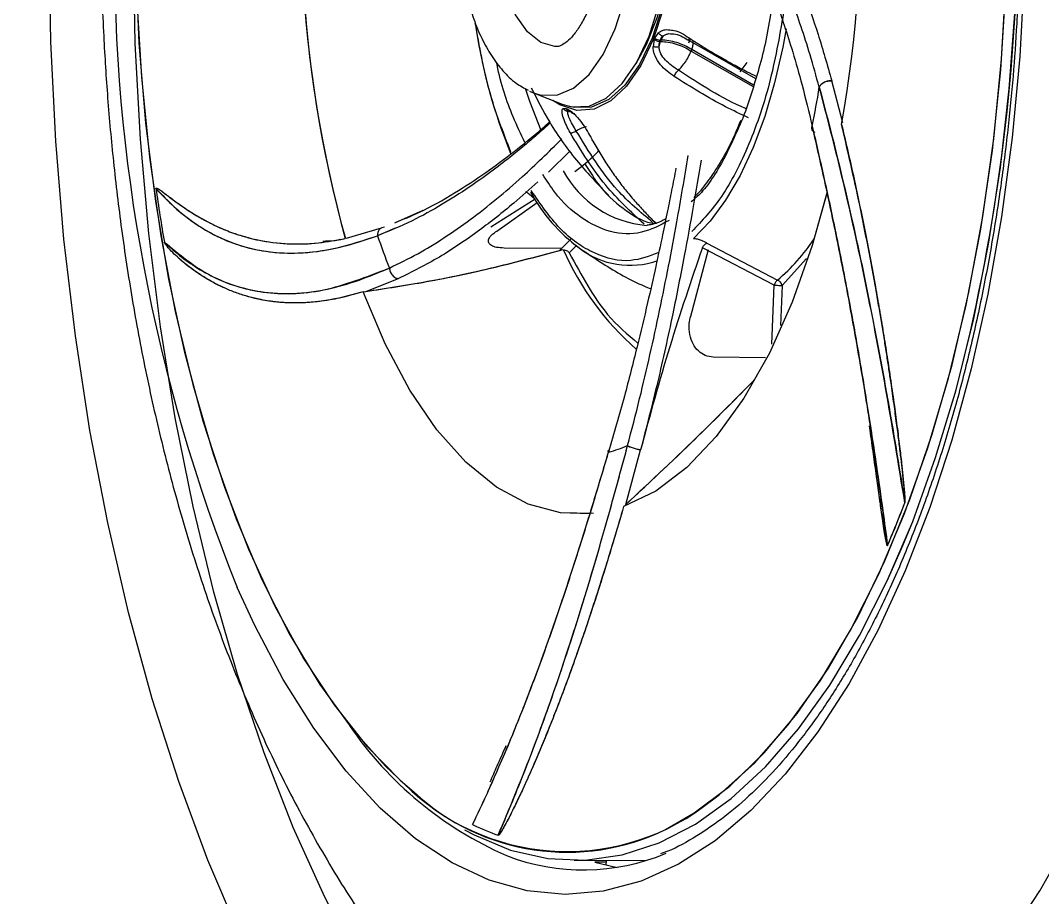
# Model space of a CAD drawing. Header units: inches. Extents: x 0 to 84, y -22 to 124.
# Drawn here: x 75.265 to 77.328, y 40.681 to 42.452 of the extents above; entities that cross this region are included whole.
import ezdxf

# ---------------------------------------------------------------- set-up
doc = ezdxf.new("R2010")
doc.units = ezdxf.units.IN
doc.header["$MEASUREMENT"] = 0
doc.layers.add('1', color=4, linetype='Continuous')
doc.layers.add('BDIM_CYAN', color=4, linetype='Continuous')

# ---------------------------------------------------------------- blocks, each defined once
blk = doc.blocks.new('2020 RELAY')
at = {"color": 8, "linetype": 'Continuous', "lineweight": 25, "flags": 128}
for points in [[(75.7077, 40.1074), (75.6436, 40.2572), (75.5847, 40.4159), (75.5312, 40.5828), (75.4834, 40.757), (75.4415, 40.9378), (75.4057, 41.1243), (75.3762, 41.3155), (75.3531, 41.5107), (75.3365, 41.7088), (75.3266, 41.9089), (75.3233, 42.11), (75.3267, 42.3113), (75.3367, 42.5117), (75.3534, 42.7103), (75.3766, 42.9061), (75.4062, 43.0982), (75.442, 43.2857), (75.484, 43.4677), (75.5319, 43.6433), (75.5855, 43.8117), (75.6445, 43.9721), (75.7087, 44.1237), (75.7777, 44.2658)], [(75.9486, 40.0512), (75.88, 40.1822), (75.8161, 40.3231), (75.7573, 40.4733), (75.7037, 40.6318), (75.6558, 40.798), (75.6137, 40.971), (75.5777, 41.1499), (75.5479, 41.3338), (75.5245, 41.5218), (75.5076, 41.7128), (75.4972, 41.906), (75.4936, 42.1003)]]:
    blk.add_lwpolyline(points, dxfattribs=at)
at = {"layer": '1', "color": 3, "linetype": 'Continuous', "lineweight": 25}
for points, knots in [([(76.905, 45.2041), (76.8462, 45.2491), (76.7865, 45.286), (76.665, 45.3448), (76.6031, 45.3666), (76.5085, 45.3881), (76.4767, 45.3933), (76.4124, 45.4), (76.3801, 45.4015), (76.2831, 45.4001), (76.2183, 45.3917), (76.0878, 45.3606), (76.0222, 45.3377), (75.9396, 45.3001), (75.923, 45.2921), (75.8899, 45.2753), (75.8733, 45.2664), (75.8236, 45.2383), (75.7906, 45.2179), (75.6928, 45.1516), (75.6288, 45.1005), (75.504, 44.9842), (75.4433, 44.919), (75.37, 44.828), (75.3555, 44.8093), (75.3267, 44.771), (75.3124, 44.7513), (75.2702, 44.6911), (75.2429, 44.6494), (75.1639, 44.52), (75.1147, 44.428), (75.0236, 44.2322), (74.9817, 44.1286), (74.9241, 43.9643), (74.9057, 43.9079), (74.8712, 43.7936), (74.855, 43.7355), (74.8095, 43.559), (74.7832, 43.438), (74.7494, 43.2517), (74.7391, 43.1888), (74.7249, 43.0932), (74.7205, 43.0612), (74.7119, 42.9967), (74.7079, 42.9642), (74.689, 42.8015), (74.6777, 42.6706), (74.6623, 42.4076), (74.6582, 42.2753), (74.6573, 42.076), (74.6579, 42.0094), (74.6601, 41.9092), (74.6611, 41.8757), (74.6635, 41.809), (74.6649, 41.7758), (74.6732, 41.6103), (74.6833, 41.4798), (74.7109, 41.2225), (74.7283, 41.0958), (74.7604, 40.9085), (74.7721, 40.8466), (74.7976, 40.7237), (74.8112, 40.6634), (74.8551, 40.4861), (74.888, 40.3725), (74.9616, 40.1546), (75.0023, 40.0503), (75.0584, 39.926), (75.0699, 39.9015), (75.0933, 39.8529), (75.1053, 39.829), (75.1419, 39.7586), (75.167, 39.7134), (75.2446, 39.5831), (75.2994, 39.5031), (75.4145, 39.3565), (75.4748, 39.2899), (75.6004, 39.1701), (75.6644, 39.1181), (75.7939, 39.0284), (75.8594, 38.9908), (75.958, 38.9448), (75.9909, 38.9311), (76.0405, 38.9134), (76.057, 38.9079), (76.0901, 38.8979), (76.1065, 38.8934), (76.1886, 38.8731), (76.2536, 38.8643), (76.3822, 38.8616), (76.4459, 38.8676), (76.5407, 38.8881), (76.5722, 38.8969), (76.6193, 38.913), (76.635, 38.9189), (76.6662, 38.9316), (76.6817, 38.9384), (76.7588, 38.9749), (76.8192, 39.0118), (76.8786, 39.0564)], [0, 0, 0, 0, 0.03125, 0.03125, 0.0625, 0.0625, 0.078125, 0.078125, 0.09375, 0.09375, 0.125, 0.125, 0.15625, 0.15625, 0.164063, 0.164063, 0.171875, 0.171875, 0.1875, 0.1875, 0.21875, 0.21875, 0.25, 0.25, 0.257813, 0.257813, 0.265625, 0.265625, 0.28125, 0.28125, 0.3125, 0.3125, 0.34375, 0.34375, 0.359375, 0.359375, 0.375, 0.375, 0.40625, 0.40625, 0.421875, 0.421875, 0.429688, 0.429688, 0.4375, 0.4375, 0.46875, 0.46875, 0.5, 0.5, 0.515625, 0.515625, 0.523438, 0.523438, 0.53125, 0.53125, 0.5625, 0.5625, 0.59375, 0.59375, 0.609375, 0.609375, 0.625, 0.625, 0.65625, 0.65625, 0.6875, 0.6875, 0.695313, 0.695313, 0.703125, 0.703125, 0.71875, 0.71875, 0.75, 0.75, 0.78125, 0.78125, 0.8125, 0.8125, 0.84375, 0.84375, 0.859375, 0.859375, 0.867188, 0.867188, 0.875, 0.875, 0.90625, 0.90625, 0.9375, 0.9375, 0.953125, 0.953125, 0.960938, 0.960938, 0.96875, 0.96875, 1, 1, 1, 1]), ([(77.1426, 39.3177), (77.2002, 39.3897), (77.2549, 39.469), (77.3584, 39.6414), (77.4072, 39.7346), (77.4645, 39.8597), (77.4758, 39.8851), (77.4979, 39.9369), (77.5088, 39.9633), (77.5407, 40.0433), (77.561, 40.0978), (77.6191, 40.2652), (77.654, 40.3816), (77.7167, 40.6243), (77.7445, 40.7505), (77.7746, 40.9149), (77.7804, 40.9481), (77.7915, 41.0145), (77.7968, 41.0479), (77.8118, 41.1484), (77.8209, 41.2159), (77.8451, 41.4201), (77.8573, 41.5583), (77.8699, 41.7689), (77.8732, 41.8397), (77.8766, 41.9467), (77.8774, 41.9825), (77.8787, 42.0542), (77.8791, 42.09), (77.8798, 42.2684), (77.8764, 42.4099), (77.862, 42.6904), (77.8509, 42.8294), (77.8319, 43.0017), (77.8278, 43.0361), (77.8192, 43.1045), (77.8147, 43.1384), (77.8004, 43.2394), (77.7899, 43.3056), (77.7557, 43.5012), (77.7292, 43.6275), (77.6835, 43.8108), (77.6673, 43.8709), (77.6415, 43.9595), (77.6327, 43.9889), (77.6146, 44.0466), (77.6053, 44.0751), (77.5579, 44.2155), (77.5166, 44.3214), (77.4276, 44.5209), (77.3797, 44.6145), (77.3028, 44.7453), (77.2763, 44.7873), (77.222, 44.8674), (77.1943, 44.9055), (77.1658, 44.9417)], [0, 0, 0, 0, 0.0625, 0.0625, 0.125, 0.125, 0.140625, 0.140625, 0.15625, 0.15625, 0.1875, 0.1875, 0.25, 0.25, 0.3125, 0.3125, 0.328125, 0.328125, 0.34375, 0.34375, 0.375, 0.375, 0.4375, 0.4375, 0.46875, 0.46875, 0.484375, 0.484375, 0.5, 0.5, 0.5625, 0.5625, 0.625, 0.625, 0.640625, 0.640625, 0.65625, 0.65625, 0.6875, 0.6875, 0.75, 0.75, 0.78125, 0.78125, 0.796875, 0.796875, 0.8125, 0.8125, 0.875, 0.875, 0.9375, 0.9375, 0.96875, 0.96875, 1, 1, 1, 1])]:
    blk.add_open_spline(points, degree=3, knots=knots, dxfattribs=at)
at = {"layer": 'BDIM_CYAN'}
for p, q in [((76.5457, 41.9164), (76.5532, 41.9274)), ((76.5447, 41.9137), (76.5423, 41.8993)), ((76.5447, 41.9137), (76.5452, 41.9151)), ((76.5452, 41.9151), (76.5457, 41.9164)), ((76.5544, 41.8991), (76.5574, 41.9099)), ((76.5558, 41.9099), (76.5574, 41.9099)), ((76.5584, 41.9127), (76.5568, 41.9127)), ((76.5584, 41.9127), (76.5628, 41.9208)), ((76.6163, 41.9131), (76.6136, 41.9065)), ((76.6163, 41.9109), (76.7493, 41.8348)), ((76.6203, 41.8934), (76.6192, 41.8905)), ((76.6192, 41.8905), (76.7442, 41.819)), ((76.7452, 41.8219), (76.6203, 41.8934)), ((76.7178, 41.8482), (76.732, 41.8677)), ((76.9251, 41.7456), (76.9029, 41.8301)), ((76.9251, 41.7456), (76.9029, 41.8301)), ((76.2931, 41.8095), (76.3009, 41.806)), ((76.3009, 41.806), (76.3588, 41.7832)), ((76.361, 41.7746), (76.3671, 41.7745)), ((76.3671, 41.7745), (76.3687, 41.7739)), ((76.3687, 41.7739), (76.3776, 41.7684)), ((76.3715, 41.7698), (76.3732, 41.7691)), ((76.3726, 41.7693), (76.3726, 41.7693)), ((76.3751, 41.6888), (76.3309, 41.6462)), ((76.3043, 41.5917), (76.2146, 41.535)), ((76.2268, 41.5271), (76.308, 41.585)), ((76.0222, 41.5445), (76.078, 41.5691)), ((75.9932, 41.5328), (75.9226, 41.512)), ((76.0217, 41.5327), (75.986, 41.5177)), ((76.3531, 41.4876), (76.3763, 41.511)), ((76.3582, 41.4921), (76.2414, 41.4928)), ((76.3881, 41.4987), (76.3728, 41.4832)), ((76.7869, 41.4176), (76.6418, 41.4934)), ((76.6505, 41.5029), (76.7934, 41.4277)), ((76.6182, 41.3555), (76.6545, 41.4898)), ((76.8519, 41.4714), (76.8028, 41.417)), ((75.9622, 41.4051), (76.0285, 41.4311)), ((75.9622, 41.4051), (76.0285, 41.4311)), ((76.7817, 41.2987), (76.7869, 41.4176)), ((76.8028, 41.417), (76.7995, 41.3364)), ((75.9569, 41.4046), (75.9622, 41.4051)), ((75.9569, 41.4046), (75.9622, 41.4051)), ((76.7689, 41.2714), (76.6638, 41.2725)), ((76.4871, 40.9748), (76.5171, 41.0854)), ((76.4871, 40.9748), (76.5171, 41.0854)), ((76.3831, 40.2566), (76.5274, 40.256)), ((76.3831, 40.2566), (76.5274, 40.256)), ((76.4471, 40.2526), (76.425, 40.2527)), ((76.425, 40.2527), (76.4697, 40.2424)), ((76.4474, 40.2563), (76.4466, 40.2471))]:
    blk.add_line(p, q, dxfattribs=at)
at = {"layer": 'BDIM_CYAN', "flags": 128}
for points in [[(77.2525, 40.0876), (77.3233, 40.1951), (77.3901, 40.3136), (77.4527, 40.4425), (77.5107, 40.581), (77.5638, 40.7285), (77.6116, 40.8841), (77.654, 41.0469), (77.6907, 41.2161), (77.7214, 41.3905), (77.746, 41.5694), (77.7644, 41.7517), (77.7765, 41.9363), (77.7821, 42.1222)], [(77.2911, 42.0448), (77.2823, 41.8792), (77.2671, 41.7158), (77.2456, 41.5555), (77.218, 41.3996), (77.1845, 41.2492), (77.1453, 41.1052), (77.1007, 40.9688), (77.051, 40.8408), (76.9966, 40.7222), (76.9378, 40.6138), (76.8751, 40.5163), (76.8088, 40.4305), (76.7395, 40.357), (76.6676, 40.2962), (76.5937, 40.2485), (76.5182, 40.2144), (76.4417, 40.1941), (76.3648, 40.1876), (76.2879, 40.1951), (76.2116, 40.2165), (76.1365, 40.2517), (76.063, 40.3003), (75.9917, 40.3621), (75.9231, 40.4366), (75.8577, 40.5234), (75.7958, 40.6217), (75.7381, 40.7309), (75.703, 40.8072)], [(77.0103, 40.8614), (77.0606, 40.9848), (77.1058, 41.117), (77.1457, 41.257), (77.1798, 41.4039), (77.208, 41.5564), (77.2301, 41.7136), (77.2458, 41.8741), (77.2552, 42.0369)], [(77.05, 40.9571), (77.097, 41.0893), (77.1385, 41.2298), (77.1742, 41.3775), (77.2039, 41.5312), (77.2272, 41.6899), (77.2441, 41.8523), (77.2544, 42.0171), (77.258, 42.1832), (77.2549, 42.3492), (77.2451, 42.5138), (77.2287, 42.6759), (77.2059, 42.8342), (77.1767, 42.9875), (77.1415, 43.1346), (77.1004, 43.2744), (77.0538, 43.4059), (77.0021, 43.528), (76.9457, 43.6398), (76.8849, 43.7404), (76.8202, 43.8292), (76.7522, 43.9053), (76.6813, 43.9684), (76.6193, 44.0111)], [(75.4977, 42.0692), (75.5046, 41.9061), (75.518, 41.745), (75.5378, 41.5871), (75.5638, 41.4336), (75.5958, 41.2855), (75.6336, 41.1441), (75.6769, 41.0102), (75.7254, 40.885), (75.7788, 40.7694), (75.8365, 40.6642), (75.8983, 40.5702), (75.9636, 40.488), (76.0319, 40.4184), (76.0603, 40.3939)], [(75.7046, 43.3948), (75.6576, 43.2626), (75.6161, 43.1221), (75.5804, 42.9744), (75.5507, 42.8206), (75.5274, 42.662), (75.5105, 42.4996), (75.5002, 42.3348), (75.4966, 42.1687), (75.4997, 42.0027), (75.5095, 41.8381), (75.5259, 41.676), (75.5487, 41.5177), (75.5779, 41.3644), (75.6131, 41.2173), (75.6542, 41.0775), (75.7008, 40.946), (75.7525, 40.8239), (75.8089, 40.7121), (75.8697, 40.6115), (75.9344, 40.5227), (76.0024, 40.4465), (76.0401, 40.411)], [(77.0466, 40.8921), (77.0663, 40.9407), (77.1127, 41.0698), (77.1539, 41.2068), (77.1896, 41.3508), (77.2196, 41.5007), (77.2436, 41.6555), (77.2614, 41.814), (77.273, 41.9752), (77.2783, 42.1378), (77.2771, 42.3006), (77.2695, 42.4626), (77.2557, 42.6225), (77.2356, 42.7792), (77.2094, 42.9316), (77.2071, 42.9431)], [(76.3434, 42.5617), (76.3438, 42.5619), (76.3776, 42.5784), (76.4122, 42.5811), (76.4464, 42.57), (76.4791, 42.5455), (76.5091, 42.5084), (76.5353, 42.46), (76.557, 42.4019), (76.5733, 42.3361), (76.5838, 42.2649), (76.588, 42.1906), (76.5858, 42.1158), (76.5773, 42.0431), (76.5628, 41.9749), (76.5427, 41.9135)], [(76.3749, 42.5728), (76.3992, 42.5768), (76.4343, 42.5704), (76.4682, 42.5498), (76.4996, 42.5156), (76.5274, 42.4691), (76.5505, 42.4121), (76.5683, 42.3465), (76.58, 42.2747), (76.5851, 42.1994), (76.5836, 42.1232), (76.5754, 42.0489), (76.5609, 41.9792), (76.5406, 41.9167)], [(76.4661, 41.9354), (76.4855, 41.9964), (76.499, 42.0644), (76.5061, 42.1366), (76.5066, 42.2103), (76.5004, 42.2828), (76.4878, 42.3511), (76.4693, 42.4127), (76.4455, 42.4652), (76.4174, 42.5067), (76.3861, 42.5354), (76.3528, 42.5503), (76.3187, 42.5508), (76.304, 42.5465)], [(76.5081, 41.8655), (76.5292, 41.9039), (76.5509, 41.9598), (76.5674, 42.0236), (76.578, 42.0929), (76.5824, 42.1651), (76.5803, 42.2378), (76.572, 42.3082), (76.5576, 42.3738), (76.5377, 42.4323), (76.5131, 42.4815), (76.5108, 42.4853)], [(76.3477, 41.8995), (76.3438, 41.8996), (76.3155, 41.9078), (76.2887, 41.9295), (76.2649, 41.9635), (76.2452, 42.0082), (76.2307, 42.0614), (76.222, 42.1202), (76.2196, 42.1819), (76.2236, 42.2433), (76.2338, 42.3013), (76.2498, 42.353), (76.2706, 42.3959), (76.2952, 42.4277), (76.3225, 42.4469), (76.3492, 42.4526)], [(76.5341, 41.9205), (76.5541, 41.9831), (76.5558, 41.9898)], [(76.3009, 41.806), (76.3137, 41.802), (76.3478, 41.8015), (76.3814, 41.8153), (76.413, 41.8431), (76.4417, 41.8836), (76.4661, 41.9354)], [(76.8107, 41.9351), (76.8041, 41.8984), (76.7876, 41.8263), (76.7676, 41.7586), (76.7443, 41.6961), (76.7178, 41.6395), (76.6887, 41.5896), (76.6572, 41.547), (76.6237, 41.5122)], [(76.5427, 41.9135), (76.5178, 41.8611), (76.4889, 41.8193), (76.457, 41.7898), (76.4232, 41.7733), (76.3885, 41.7706), (76.3543, 41.7817), (76.3402, 41.7905)], [(76.3588, 41.7832), (76.3779, 41.7779), (76.413, 41.7794), (76.4473, 41.7952), (76.4798, 41.8248), (76.509, 41.867), (76.5341, 41.9205)], [(76.5406, 41.9167), (76.5152, 41.8634), (76.4856, 41.8215), (76.4529, 41.7924), (76.4183, 41.7771), (76.3831, 41.7763), (76.3716, 41.7791)], [(76.3165, 41.7301), (76.2932, 41.7889), (76.2852, 41.8128)], [(76.8939, 41.6061), (76.8636, 41.4976), (76.8233, 41.3835), (76.7772, 41.2803), (76.7258, 41.1894), (76.6699, 41.1121), (76.6102, 41.0494), (76.5476, 41.0022), (76.4829, 40.9711)], [(76.8938, 41.6059), (76.8636, 41.4976), (76.8233, 41.3835), (76.7772, 41.2803), (76.7258, 41.1894), (76.6699, 41.1121), (76.6102, 41.0494), (76.5476, 41.0022), (76.4829, 40.9711)], [(76.4219, 40.957), (76.3557, 40.958), (76.2901, 40.9758), (76.226, 41.01), (76.1643, 41.0603), (76.1057, 41.1258), (76.0511, 41.2059), (76.0013, 41.2992), (75.9569, 41.4046)], [(76.4149, 40.9563), (76.3557, 40.958), (76.2901, 40.9758), (76.226, 41.01), (76.1643, 41.0603), (76.1057, 41.1258), (76.0511, 41.2059), (76.0013, 41.2992), (75.9569, 41.4046)], [(76.1643, 40.317), (76.1809, 40.3081), (76.2548, 40.2774), (76.3296, 40.2603), (76.4049, 40.2571), (76.4801, 40.2677), (76.5547, 40.292), (76.6281, 40.3299), (76.6997, 40.3812), (76.7692, 40.4453), (76.8359, 40.5219), (76.8994, 40.6104), (76.9593, 40.7103), (77.015, 40.8206), (77.0663, 40.9408), (77.1127, 41.0698), (77.1539, 41.2068), (77.1624, 41.2386)], [(76.6444, 40.365), (76.6757, 40.3885), (76.7468, 40.4526), (76.8151, 40.5299), (76.88, 40.6198), (76.9411, 40.7214), (76.9979, 40.8341), (77.05, 40.9571)], [(76.1618, 40.3184), (76.1809, 40.3081), (76.2548, 40.2774), (76.3296, 40.2603), (76.4049, 40.2571), (76.4801, 40.2677), (76.5547, 40.292), (76.628, 40.3299), (76.6997, 40.3811), (76.7692, 40.4453), (76.8359, 40.5219), (76.8994, 40.6104), (76.9593, 40.7102), (77.015, 40.8206), (77.0466, 40.8921)], [(76.5676, 40.3191), (76.6254, 40.3522), (76.6971, 40.4062), (76.7665, 40.4733), (76.833, 40.553), (76.8961, 40.6447), (76.9553, 40.7478), (77.0103, 40.8614)]]:
    blk.add_lwpolyline(points, dxfattribs=at)
at = {"layer": 'BDIM_CYAN'}
for centre, radius, start, end in [((73.3538, 42.1902), 3.9257, 345.9716, 12.4084), ((74.4871, 42.1804), 2.4747, 349.8025, 15.4541), ((78.3065, 42.1713), 2.4749, 170.0608, 195.4527), ((78.3066, 42.1712), 2.4749, 170.2558, 195.4518), ((78.9062, 42.0919), 3.4513, 179.422, 201.8528), ((77.247, 42.0955), 1.074, 188.683, 202.4937), ((76.5573, 41.9324), 0.0198, 234.0445, 268.5698), ((76.0893, 42.0926), 0.5009, 338.61, 338.9504), ((76.0909, 42.0926), 0.5009, 338.61, 338.9504), ((74.8737, 42.1422), 2.0303, 348.5483, 350.7913), ((76.3776, 41.7777), 0.00967, 203.0447, 247.8522), ((76.5458, 41.7471), 0.2092, 207.9767, 265.3671), ((79.0903, 42.1121), 3.5863, 188.0027, 189.7488), ((79.0903, 42.1121), 3.5863, 188.0029, 189.7488), ((76.6036, 41.7761), 0.3527, 208.9102, 233.4192), ((77.2774, 41.957), 1.364, 198.7885, 201.7127), ((76.5147, 41.7513), 0.427, 310.7415, 325.7584), ((76.4959, 41.6256), 0.1677, 232.3132, 289.4172), ((76.8856, 41.719), 0.5724, 203.5996, 228.8454), ((76.3866, 41.3408), 0.2681, 284.2442, 292.8973), ((74.9821, 41.7653), 2.213, 336.7589, 339.1682), ((74.8892, 41.8015), 2.3128, 338.7807, 339.1473), ((74.999, 41.7583), 2.1947, 336.7525, 338.7953), ((76.5439, 40.9476), 0.7435, 214.2976, 246.4007), ((76.3689, 40.7378), 0.4635, 224.8196, 306.4615), ((76.3684, 40.7257), 0.4528, 227.1237, 296.1012), ((76.3919, 40.7661), 0.4868, 243.9204, 250.533), ((76.3919, 40.7661), 0.4868, 243.9211, 250.533), ((76.4018, 40.6682), 0.431, 248.8409, 292.7861)]:
    blk.add_arc(centre, radius, start, end, dxfattribs=at)
for points, knots in [([(75.4275, 42.1799), (75.4278, 42.1185), (75.4284, 42.0318), (75.4339, 41.9038), (75.4409, 41.7941), (75.4527, 41.664), (75.469, 41.5284), (75.4904, 41.3878), (75.5173, 41.2444), (75.5498, 41.0996), (75.5884, 40.9546), (75.6333, 40.8102), (75.6849, 40.6673), (75.7436, 40.5266), (75.8095, 40.3892), (75.8832, 40.2566), (75.9528, 40.1453), (76.0011, 40.0812), (76.0193, 40.0571)], [0, 0, 0, 0, 0.077315, 0.109055, 0.161669, 0.21629, 0.274929, 0.336204, 0.399628, 0.464846, 0.531641, 0.599877, 0.669443, 0.740209, 0.811955, 0.884248, 0.956396, 1, 1, 1, 1]), ([(76.1451, 42.1769), (76.1456, 42.1539), (76.1463, 42.1217), (76.1513, 42.0755), (76.1573, 42.0376), (76.1671, 41.995), (76.18, 41.954), (76.1962, 41.9153), (76.2157, 41.8802), (76.2387, 41.8499), (76.2633, 41.8259), (76.282, 41.8159), (76.2903, 41.8114)], [0, 0, 0, 0, 0.1418798, 0.1990158, 0.2928514, 0.3884245, 0.4893018, 0.592849, 0.6983689, 0.8054996, 0.9135201, 1, 1, 1, 1]), ([(76.4482, 42.1756), (76.4476, 42.1555), (76.4468, 42.1273), (76.442, 42.0872), (76.4365, 42.0549), (76.4279, 42.0196), (76.4173, 41.9871), (76.4048, 41.9585), (76.3914, 41.9351), (76.3778, 41.9177), (76.3653, 41.9062), (76.3546, 41.9008), (76.3502, 41.8989), (76.3473, 41.8997), (76.347, 41.8997)], [0, 0, 0, 0, 0.129766, 0.181924, 0.267019, 0.352802, 0.441913, 0.531416, 0.620189, 0.707826, 0.795309, 0.885872, 0.988865, 1, 1, 1, 1]), ([(77.2833, 42.1721), (77.2825, 42.1181), (77.2814, 42.0426), (77.2757, 41.9319), (77.2692, 41.8388), (77.2585, 41.729), (77.2443, 41.6157), (77.2261, 41.4997), (77.2039, 41.3832), (77.1779, 41.2679), (77.148, 41.1552), (77.1145, 41.046), (77.0776, 40.9415), (77.0373, 40.8423), (76.9941, 40.7492), (76.9482, 40.6627), (76.8999, 40.5834), (76.8494, 40.5116), (76.7969, 40.4475), (76.7428, 40.3916), (76.6872, 40.3436), (76.6301, 40.3046), (76.5865, 40.2799), (76.562, 40.2712), (76.557, 40.2694)], [0, 0, 0, 0, 0.059986, 0.083913, 0.123592, 0.164586, 0.208356, 0.253801, 0.30047, 0.348, 0.396133, 0.444676, 0.493485, 0.542449, 0.591488, 0.640548, 0.689599, 0.738642, 0.787713, 0.836894, 0.886332, 0.936272, 0.987085, 1, 1, 1, 1]), ([(76.4308, 39.7165), (76.4393, 39.7129), (76.4731, 39.6985), (76.5341, 39.6839), (76.6141, 39.6734), (76.6969, 39.6754), (76.779, 39.6895), (76.8592, 39.7153), (76.936, 39.7512), (77.0113, 39.7978), (77.0848, 39.8547), (77.1561, 39.9216), (77.2249, 39.9983), (77.2911, 40.0842), (77.3544, 40.1791), (77.4145, 40.2825), (77.4712, 40.3939), (77.5243, 40.5128), (77.5736, 40.6387), (77.6189, 40.771), (77.6599, 40.909), (77.6966, 41.0518), (77.7287, 41.1985), (77.756, 41.348), (77.7785, 41.4981), (77.7959, 41.6444), (77.8078, 41.7774), (77.8155, 41.8948), (77.8215, 42.0225), (77.8227, 42.1133), (77.8234, 42.1699)], [0, 0, 0, 0, 0.012528, 0.049702, 0.087751, 0.126985, 0.167725, 0.205363, 0.24308, 0.280859, 0.318676, 0.356508, 0.394338, 0.432159, 0.469959, 0.507736, 0.545487, 0.583204, 0.620878, 0.658494, 0.696028, 0.73344, 0.770666, 0.80759, 0.84397, 0.879232, 0.91154, 0.937335, 0.960966, 1, 1, 1, 1]), ([(76.7804, 42.1575), (76.7871, 42.1443), (76.801, 42.117), (76.8233, 42.067), (76.8485, 42.004), (76.8759, 41.9257), (76.8939, 41.8622), (76.9029, 41.8301)], [0, 0, 0, 0, 0.15975, 0.329609, 0.529308, 0.76251, 1, 1, 1, 1]), ([(76.8778, 41.8173), (76.8716, 41.8396), (76.8597, 41.8825), (76.8411, 41.9403), (76.8226, 41.9927), (76.8037, 42.0407), (76.7815, 42.0925), (76.7656, 42.1236), (76.756, 42.1423)], [0, 0, 0, 0, 0.163946, 0.315278, 0.467646, 0.619723, 0.770778, 1, 1, 1, 1]), ([(76.7533, 42.0846), (76.7562, 42.0778), (76.762, 42.0646), (76.7709, 42.0424), (76.7811, 42.0163), (76.7933, 41.9831), (76.8081, 41.9401), (76.825, 41.8864), (76.8442, 41.8196), (76.8568, 41.7671), (76.8635, 41.7391)], [0, 0, 0, 0, 0.0779051, 0.1501779, 0.2336565, 0.3444849, 0.4708749, 0.6255143, 0.7999861, 1, 1, 1, 1]), ([(76.7838, 42.0084), (76.7827, 41.9961), (76.7775, 41.9423), (76.758, 41.8554), (76.7354, 41.7893), (76.7244, 41.7573)], [0, 0, 0, 0, 0.133201, 0.579203, 1, 1, 1, 1]), ([(76.807, 41.9768), (76.7987, 41.9278), (76.7817, 41.8285), (76.7374, 41.6994), (76.6836, 41.5931), (76.641, 41.5478), (76.6206, 41.5261)], [0, 0, 0, 0, 0.250583, 0.507547, 0.76451, 1, 1, 1, 1]), ([(76.2554, 41.6864), (76.2398, 41.7261), (76.209, 41.8044), (76.1919, 41.9003), (76.1834, 41.9475)], [0, 0, 0, 0, 0.5076089, 1, 1, 1, 1]), ([(76.5532, 41.9274), (76.5552, 41.9288), (76.5592, 41.9317), (76.5679, 41.9345), (76.5749, 41.9334), (76.5792, 41.9327)], [0, 0, 0, 0, 0.2794039, 0.5641888, 1, 1, 1, 1]), ([(76.5532, 41.9274), (76.5539, 41.9265), (76.5552, 41.9248), (76.5578, 41.9228), (76.5604, 41.9214), (76.562, 41.921), (76.5628, 41.9208)], [0, 0, 0, 0, 0.253859, 0.511348, 0.762851, 1, 1, 1, 1]), ([(76.5628, 41.9208), (76.5645, 41.922), (76.5677, 41.9243), (76.5718, 41.9251), (76.5739, 41.9256)], [0, 0, 0, 0, 0.497376, 1, 1, 1, 1]), ([(76.5739, 41.9256), (76.5784, 41.9255), (76.5927, 41.9254), (76.6067, 41.9168), (76.6163, 41.9109)], [0, 0, 0, 0, 0.316743, 1, 1, 1, 1]), ([(76.5792, 41.9327), (76.5809, 41.9326), (76.5929, 41.9321), (76.6049, 41.9239), (76.6152, 41.9169)], [0, 0, 0, 0, 0.144172, 1, 1, 1, 1]), ([(76.5544, 41.8991), (76.5543, 41.901), (76.5542, 41.9049), (76.5552, 41.9082), (76.5558, 41.9099)], [0, 0, 0, 0, 0.506781, 1, 1, 1, 1]), ([(76.5568, 41.9127), (76.5576, 41.9142), (76.559, 41.9174), (76.5616, 41.9197), (76.5628, 41.9208)], [0, 0, 0, 0, 0.493001, 1, 1, 1, 1]), ([(76.5574, 41.9099), (76.5625, 41.9096), (76.5728, 41.9091), (76.5891, 41.905), (76.6051, 41.899), (76.6145, 41.8933), (76.6192, 41.8905)], [0, 0, 0, 0, 0.25, 0.5, 0.75, 1, 1, 1, 1]), ([(76.6203, 41.8934), (76.6156, 41.8962), (76.6062, 41.9018), (76.5902, 41.9078), (76.5739, 41.9119), (76.5636, 41.9124), (76.5584, 41.9127)], [0, 0, 0, 0, 0.25, 0.5, 0.75, 1, 1, 1, 1]), ([(76.6152, 41.9169), (76.6148, 41.9159), (76.6141, 41.9138), (76.614, 41.9116), (76.6147, 41.9105), (76.6157, 41.9107), (76.6163, 41.9109)], [0, 0, 0, 0, 0.242182, 0.499995, 0.757809, 1, 1, 1, 1]), ([(76.6152, 41.9169), (76.6252, 41.9105), (76.6448, 41.8979), (76.6746, 41.8802), (76.7037, 41.8638), (76.7289, 41.8503), (76.7447, 41.8424), (76.7508, 41.8394)], [0, 0, 0, 0, 0.232083, 0.454604, 0.667562, 0.870958, 1, 1, 1, 1]), ([(76.6203, 41.8934), (76.6213, 41.8963), (76.6233, 41.9023), (76.6238, 41.9079), (76.6225, 41.9091), (76.6221, 41.9095)], [0, 0, 0, 0, 0.404225, 0.832149, 1, 1, 1, 1]), ([(76.585, 41.8392), (76.5751, 41.8463), (76.5596, 41.8574), (76.5472, 41.8775), (76.5431, 41.8902), (76.5426, 41.8963), (76.5423, 41.8993)], [0, 0, 0, 0, 0.47703, 0.750267, 0.876326, 1, 1, 1, 1]), ([(76.5544, 41.8991), (76.5535, 41.8989), (76.5515, 41.8986), (76.5483, 41.8985), (76.5451, 41.8987), (76.5432, 41.8991), (76.5423, 41.8993)], [0, 0, 0, 0, 0.23715, 0.488653, 0.746142, 1, 1, 1, 1]), ([(76.5934, 41.8519), (76.584, 41.8579), (76.5704, 41.8668), (76.5589, 41.8826), (76.5552, 41.8921), (76.5547, 41.8968), (76.5544, 41.8991)], [0, 0, 0, 0, 0.522242, 0.76434, 0.882789, 1, 1, 1, 1]), ([(76.5934, 41.8519), (76.5958, 41.8543), (76.6007, 41.8593), (76.6083, 41.8695), (76.6149, 41.8805), (76.6178, 41.8872), (76.6192, 41.8905)], [0, 0, 0, 0, 0.242796, 0.499913, 0.757078, 1, 1, 1, 1]), ([(76.2837, 41.7058), (76.2756, 41.7227), (76.2535, 41.7688), (76.2343, 41.8253), (76.2266, 41.866), (76.2263, 41.8678)], [0, 0, 0, 0, 0.356718, 0.971628, 1, 1, 1, 1]), ([(76.585, 41.8392), (76.5855, 41.8402), (76.5863, 41.8424), (76.5885, 41.846), (76.591, 41.8494), (76.5926, 41.8511), (76.5934, 41.8519)], [0, 0, 0, 0, 0.242188, 0.5, 0.757811, 1, 1, 1, 1]), ([(76.7293, 41.7743), (76.7292, 41.7743), (76.6801, 41.7952), (76.6367, 41.8236), (76.5934, 41.8519)], [0, 0, 0, 0, 0.001544, 1, 1, 1, 1]), ([(76.7352, 41.7555), (76.7194, 41.7629), (76.6666, 41.7877), (76.6187, 41.8179), (76.585, 41.8392)], [0, 0, 0, 0, 0.297339, 1, 1, 1, 1]), ([(76.9029, 41.8301), (76.9004, 41.8302), (76.8966, 41.8303), (76.8913, 41.829), (76.8874, 41.8274), (76.8839, 41.8252), (76.8802, 41.822), (76.8787, 41.8191), (76.8778, 41.8173)], [0, 0, 0, 0, 0.238394, 0.367676, 0.499999, 0.632322, 0.761604, 1, 1, 1, 1]), ([(76.8778, 41.8173), (76.8787, 41.8191), (76.8801, 41.8219), (76.8838, 41.8251), (76.8873, 41.8273), (76.8912, 41.8289), (76.8965, 41.8303), (76.9004, 41.8302), (76.9029, 41.8301)], [0, 0, 0, 0, 0.235292, 0.36364, 0.495629, 0.628267, 0.758474, 1, 1, 1, 1]), ([(76.2963, 41.8161), (76.3083, 41.7928), (76.3354, 41.7397), (76.3879, 41.6663), (76.432, 41.6205), (76.4528, 41.5989)], [0, 0, 0, 0, 0.291545, 0.665075, 1, 1, 1, 1]), ([(77.0505, 40.9783), (77.0378, 41.0563), (77.0125, 41.2123), (76.9697, 41.4351), (76.9234, 41.643), (76.893, 41.7592), (76.8778, 41.8173)], [0, 0, 0, 0, 0.2501852, 0.5001719, 0.7500543, 1, 1, 1, 1]), ([(76.8778, 41.8173), (76.8853, 41.789), (76.9003, 41.7324), (76.9233, 41.6393), (76.9464, 41.5396), (76.9691, 41.4345), (76.991, 41.3239), (77.0118, 41.211), (77.0317, 41.0956), (77.0442, 41.0174), (77.0505, 40.9783)], [0, 0, 0, 0, 0.1249736, 0.2499248, 0.3714005, 0.4998282, 0.6248115, 0.7498303, 0.8748911, 1, 1, 1, 1]), ([(76.3748, 41.7259), (76.3696, 41.7359), (76.3612, 41.7519), (76.3581, 41.7667), (76.3588, 41.7726), (76.3603, 41.774), (76.361, 41.7746)], [0, 0, 0, 0, 0.471205, 0.750514, 0.876199, 1, 1, 1, 1]), ([(76.361, 41.7746), (76.3616, 41.7738), (76.3628, 41.7721), (76.3655, 41.7702), (76.3684, 41.769), (76.3705, 41.7689), (76.3715, 41.7688)], [0, 0, 0, 0, 0.245407, 0.499999, 0.754592, 1, 1, 1, 1]), ([(76.3873, 41.729), (76.382, 41.7379), (76.3742, 41.751), (76.37, 41.7628), (76.37, 41.7672), (76.371, 41.7683), (76.3715, 41.7688)], [0, 0, 0, 0, 0.522215, 0.764334, 0.882785, 1, 1, 1, 1]), ([(76.3731, 41.7691), (76.3741, 41.7688), (76.3759, 41.768), (76.3785, 41.766), (76.3798, 41.765)], [0, 0, 0, 0, 0.495339, 1, 1, 1, 1]), ([(76.3776, 41.7684), (76.3796, 41.7668), (76.3834, 41.7634), (76.392, 41.7541), (76.406, 41.7354), (76.415, 41.7191), (76.4208, 41.7087)], [0, 0, 0, 0, 0.123898, 0.249753, 0.523032, 1, 1, 1, 1]), ([(76.3843, 41.764), (76.3836, 41.764), (76.3819, 41.7639), (76.3799, 41.7648), (76.3784, 41.7663), (76.3779, 41.7677), (76.3776, 41.7684)], [0, 0, 0, 0, 0.245408, 0.500001, 0.754594, 1, 1, 1, 1]), ([(76.3349, 41.7452), (76.3259, 41.7371), (76.3085, 41.7215), (76.2814, 41.6987), (76.2505, 41.6736), (76.2132, 41.645), (76.1675, 41.6126), (76.1144, 41.5789), (76.0527, 41.5448), (76.0092, 41.5271), (75.986, 41.5177)], [0, 0, 0, 0, 0.0780207, 0.1502844, 0.2337526, 0.3445671, 0.4709412, 0.6255612, 0.8000112, 1, 1, 1, 1]), ([(76.0208, 41.5437), (76.0376, 41.5505), (76.0776, 41.5668), (76.139, 41.6016), (76.2026, 41.6431), (76.2618, 41.6874), (76.3047, 41.7218), (76.3285, 41.743), (76.3334, 41.7474)], [0, 0, 0, 0, 0.1610795, 0.3854539, 0.5876485, 0.7699038, 0.9529114, 1, 1, 1, 1]), ([(76.7244, 41.7573), (76.7117, 41.7283), (76.6855, 41.6686), (76.6491, 41.6118), (76.6252, 41.5913), (76.6195, 41.5864)], [0, 0, 0, 0, 0.4182519, 0.861557, 1, 1, 1, 1]), ([(76.7193, 41.7506), (76.7133, 41.7363), (76.7004, 41.7055), (76.678, 41.6646), (76.6536, 41.6281), (76.6355, 41.605), (76.6256, 41.5958), (76.6243, 41.5946)], [0, 0, 0, 0, 0.220723, 0.475605, 0.724174, 0.963042, 1, 1, 1, 1]), ([(76.8694, 41.7261), (76.8677, 41.7271), (76.8643, 41.7293), (76.8623, 41.7341), (76.8631, 41.7375), (76.8635, 41.7391)], [0, 0, 0, 0, 0.341208, 0.682451, 1, 1, 1, 1]), ([(76.8659, 41.7288), (76.8655, 41.729), (76.8636, 41.7304), (76.8624, 41.7341), (76.8632, 41.7375), (76.8635, 41.7391)], [0, 0, 0, 0, 0.1061831, 0.5691866, 1, 1, 1, 1]), ([(77.0156, 40.892), (77.0095, 40.9368), (76.9985, 41.0174), (76.9854, 41.1047), (76.9776, 41.1546), (76.9742, 41.176), (76.9711, 41.1955), (76.9682, 41.2131), (76.9656, 41.229), (76.956, 41.286), (76.939, 41.3824), (76.9136, 41.5121), (76.888, 41.6323), (76.8717, 41.7037), (76.8635, 41.7391)], [0, 0, 0, 0, 0.14371, 0.258982, 0.284473, 0.308009, 0.329591, 0.349218, 0.36689, 0.382606, 0.540573, 0.696139, 0.849289, 1, 1, 1, 1]), ([(76.8635, 41.7391), (76.8711, 41.7061), (76.8863, 41.6399), (76.905, 41.5526), (76.9188, 41.4849), (76.9278, 41.4391), (76.937, 41.391), (76.9463, 41.3405), (76.9555, 41.2888), (76.9647, 41.2344), (76.9743, 41.1758), (76.9839, 41.1145), (76.9947, 41.0426), (77.0052, 40.9691), (77.0124, 40.9154), (77.0156, 40.892)], [0, 0, 0, 0, 0.140841, 0.282354, 0.336179, 0.391545, 0.448504, 0.507112, 0.567425, 0.625585, 0.69059, 0.762661, 0.827563, 0.924957, 1, 1, 1, 1]), ([(77.0505, 40.9783), (77.0505, 40.9784), (77.0506, 40.9786), (77.0507, 40.9795), (77.0508, 40.9814), (77.0507, 40.9877), (77.0501, 40.9966), (77.0491, 41.0083), (77.048, 41.02), (77.0466, 41.0336), (77.0447, 41.0519), (77.0419, 41.0759), (77.0382, 41.1062), (77.0337, 41.1407), (77.0285, 41.1794), (77.0233, 41.2158), (77.0184, 41.249), (77.0139, 41.2783), (77.0091, 41.3088), (77.0039, 41.3407), (76.9983, 41.3738), (76.984, 41.4557), (76.9592, 41.5851), (76.9351, 41.6892), (76.9228, 41.7423)], [0, 0, 0, 0, 0.0004445, 0.0010056, 0.0034728, 0.0071926, 0.0234136, 0.0350019, 0.0489182, 0.0651674, 0.0837532, 0.1149259, 0.1514303, 0.1932734, 0.2404619, 0.2930018, 0.3274391, 0.3638273, 0.4021675, 0.4424606, 0.4847072, 0.5289077, 0.7594083, 1, 1, 1, 1]), ([(76.9228, 41.7423), (76.927, 41.7245), (76.9352, 41.6898), (76.9472, 41.6363), (76.9586, 41.5831), (76.9696, 41.5289), (76.9805, 41.4728), (76.9904, 41.4191), (76.9992, 41.3684), (77.0071, 41.3213), (77.0147, 41.2733), (77.0221, 41.224), (77.0291, 41.1755), (77.0352, 41.1299), (77.0403, 41.0897), (77.0453, 41.0469), (77.0489, 41.0125), (77.0507, 40.9881), (77.0508, 40.9813), (77.0507, 40.9793), (77.0506, 40.9786), (77.0505, 40.9784), (77.0505, 40.9783)], [0, 0, 0, 0, 0.08245, 0.161083, 0.23579, 0.310058, 0.385559, 0.462353, 0.521762, 0.581597, 0.641873, 0.702604, 0.764929, 0.820497, 0.869134, 0.910688, 0.974961, 0.992333, 0.997334, 0.99894, 0.999533, 1, 1, 1, 1]), ([(76.3748, 41.7259), (76.3754, 41.7257), (76.3768, 41.7253), (76.38, 41.7258), (76.3837, 41.727), (76.3861, 41.7283), (76.3873, 41.729)], [0, 0, 0, 0, 0.242188, 0.499999, 0.757811, 1, 1, 1, 1]), ([(76.5243, 41.5409), (76.4973, 41.5661), (76.4397, 41.6198), (76.3973, 41.689), (76.3748, 41.7259)], [0, 0, 0, 0, 0.46795, 1, 1, 1, 1]), ([(76.4076, 41.7378), (76.4044, 41.7368), (76.3977, 41.7348), (76.3909, 41.731), (76.3873, 41.729)], [0, 0, 0, 0, 0.473264, 1, 1, 1, 1]), ([(76.5414, 41.5445), (76.5168, 41.5652), (76.4559, 41.6164), (76.4129, 41.6869), (76.3873, 41.729)], [0, 0, 0, 0, 0.4039353, 1, 1, 1, 1]), ([(76.0101, 41.4524), (76.0292, 41.4616), (76.0659, 41.4794), (76.1204, 41.5128), (76.1734, 41.5497), (76.2262, 41.5912), (76.2879, 41.644), (76.3315, 41.687), (76.3578, 41.713)], [0, 0, 0, 0, 0.163693, 0.314793, 0.466926, 0.618769, 0.769591, 1, 1, 1, 1]), ([(76.4208, 41.7087), (76.4203, 41.709), (76.4191, 41.7095), (76.4187, 41.7106), (76.4191, 41.7115), (76.4191, 41.7115)], [0, 0, 0, 0, 0.464088, 0.95813, 1, 1, 1, 1]), ([(76.4208, 41.7087), (76.426, 41.6996), (76.4363, 41.6814), (76.4531, 41.6555), (76.4704, 41.6308), (76.4884, 41.6076), (76.5069, 41.5855), (76.5261, 41.5651), (76.5397, 41.5503), (76.5478, 41.5436), (76.5489, 41.5427)], [0, 0, 0, 0, 0.147659, 0.292674, 0.435075, 0.574901, 0.712198, 0.847016, 0.979412, 1, 1, 1, 1]), ([(76.3846, 41.6472), (76.3989, 41.6581), (76.4153, 41.6707), (76.4303, 41.6867), (76.4323, 41.6889)], [0, 0, 0, 0, 0.866631, 1, 1, 1, 1]), ([(76.4909, 41.0938), (76.4991, 41.1254), (76.515, 41.1861), (76.5363, 41.2774), (76.5558, 41.3668), (76.5738, 41.4563), (76.5934, 41.5608), (76.6058, 41.6348), (76.6132, 41.6794)], [0, 0, 0, 0, 0.163946, 0.315278, 0.467646, 0.619723, 0.770778, 1, 1, 1, 1]), ([(76.404, 41.6636), (76.4144, 41.647), (76.4403, 41.6058), (76.4885, 41.5663), (76.5272, 41.5428), (76.5477, 41.5427), (76.5489, 41.5427)], [0, 0, 0, 0, 0.245882, 0.611157, 0.976432, 1, 1, 1, 1]), ([(76.6392, 41.6701), (76.634, 41.639), (76.6233, 41.5749), (76.6044, 41.4713), (76.5809, 41.3531), (76.5522, 41.2218), (76.5289, 41.1312), (76.5171, 41.0854)], [0, 0, 0, 0, 0.1597495, 0.3296086, 0.5293078, 0.7625096, 1, 1, 1, 1]), ([(76.5746, 41.5483), (76.5562, 41.5387), (76.5174, 41.5186), (76.4567, 41.5218), (76.3976, 41.5505), (76.3513, 41.5916), (76.3277, 41.629), (76.3198, 41.6414)], [0, 0, 0, 0, 0.211871, 0.444388, 0.672074, 0.890672, 1, 1, 1, 1]), ([(76.5885, 41.6543), (76.5856, 41.6394), (76.5801, 41.6106), (76.571, 41.5657), (76.5604, 41.5143), (76.5471, 41.4525), (76.5302, 41.3771), (76.5093, 41.2896), (76.4835, 41.1885), (76.4633, 41.1184), (76.4525, 41.0809)], [0, 0, 0, 0, 0.077905, 0.150178, 0.233656, 0.344485, 0.470875, 0.625514, 0.799986, 1, 1, 1, 1]), ([(76.3098, 41.6267), (76.2936, 41.6121), (76.2545, 41.5769), (76.1882, 41.5249), (76.1105, 41.4718), (76.056, 41.4447), (76.0285, 41.4311)], [0, 0, 0, 0, 0.1741935, 0.4201884, 0.7074528, 1, 1, 1, 1]), ([(75.5389, 41.6128), (75.5389, 41.6129), (75.5388, 41.613), (75.5388, 41.6132), (75.5389, 41.6133), (75.5389, 41.6135), (75.5389, 41.6136), (75.539, 41.6137), (75.5393, 41.6139), (75.5397, 41.614), (75.542, 41.6134), (75.5459, 41.6107), (75.5517, 41.6066), (75.5584, 41.6016), (75.5675, 41.5946), (75.5796, 41.5856), (75.5951, 41.5746), (75.6134, 41.5626), (75.633, 41.5511), (75.6549, 41.5397), (75.6796, 41.5285), (75.7127, 41.5166), (75.7564, 41.5056), (75.8092, 41.5001), (75.8653, 41.5017), (75.903, 41.5086), (75.9211, 41.5119)], [0, 0, 0, 0, 0.000231, 0.000437, 0.000628, 0.000819, 0.001023, 0.001252, 0.001812, 0.00345, 0.005859, 0.023596, 0.040537, 0.061853, 0.087513, 0.12771, 0.17519, 0.229807, 0.291388, 0.346437, 0.414944, 0.495682, 0.609911, 0.750097, 0.879926, 1, 1, 1, 1]), ([(75.5389, 41.6128), (75.5389, 41.6129), (75.5388, 41.6131), (75.5389, 41.6133), (75.5389, 41.6134), (75.5389, 41.6135), (75.539, 41.6137), (75.5392, 41.6139), (75.5396, 41.6139), (75.5415, 41.6136), (75.5449, 41.6113), (75.5503, 41.6077), (75.5568, 41.6028), (75.5672, 41.5948), (75.583, 41.5831), (75.6055, 41.5675), (75.6255, 41.5554), (75.6415, 41.5466), (75.6519, 41.5413), (75.6649, 41.5351), (75.6795, 41.5288), (75.6943, 41.5232), (75.7071, 41.519), (75.7357, 41.5103), (75.7816, 41.5016), (75.8493, 41.4996), (75.8968, 41.5077), (75.9211, 41.5119)], [0, 0, 0, 0, 0.000397, 0.000572, 0.000743, 0.000923, 0.001119, 0.001591, 0.002949, 0.004941, 0.019655, 0.035804, 0.056631, 0.082107, 0.135516, 0.203994, 0.287127, 0.311335, 0.34083, 0.375551, 0.418916, 0.460776, 0.494381, 0.519839, 0.683937, 0.838609, 1, 1, 1, 1]), ([(75.5389, 41.6128), (75.555, 41.5961), (75.5841, 41.5661), (75.6201, 41.5405), (75.6417, 41.5276), (75.6511, 41.5223), (75.6599, 41.5178), (75.6679, 41.5139), (75.6753, 41.5106), (75.7021, 41.4992), (75.7505, 41.4851), (75.825, 41.4805), (75.9031, 41.4902), (75.9585, 41.5086), (75.986, 41.5177)], [0, 0, 0, 0, 0.143681, 0.258946, 0.284439, 0.307979, 0.329566, 0.3492, 0.36688, 0.382606, 0.540573, 0.696139, 0.849289, 1, 1, 1, 1]), ([(75.5389, 41.6128), (75.5509, 41.6002), (75.5775, 41.5722), (75.6199, 41.5397), (75.6654, 41.5138), (75.709, 41.4968), (75.7575, 41.4854), (75.8104, 41.4811), (75.8675, 41.4855), (75.9257, 41.4971), (75.9652, 41.5106), (75.986, 41.5177)], [0, 0, 0, 0, 0.107424, 0.238431, 0.34234, 0.449844, 0.54517, 0.666079, 0.783931, 0.886397, 1, 1, 1, 1]), ([(76.3043, 41.5917), (76.3035, 41.5922), (76.302, 41.5931), (76.2991, 41.5953), (76.2959, 41.5978), (76.2926, 41.6007), (76.2893, 41.6036), (76.2869, 41.6058), (76.2859, 41.6068), (76.2858, 41.6069)], [0, 0, 0, 0, 0.1602834, 0.3193882, 0.4785641, 0.6390263, 0.8016231, 0.9666776, 1, 1, 1, 1]), ([(76.5537, 41.4835), (76.5349, 41.4765), (76.4918, 41.4605), (76.4234, 41.4779), (76.3543, 41.5246), (76.315, 41.5816), (76.2963, 41.6088)], [0, 0, 0, 0, 0.20858, 0.479946, 0.751312, 1, 1, 1, 1]), ([(76, 41.5348), (75.9981, 41.5346), (75.9942, 41.5343), (75.9895, 41.5305), (75.9864, 41.5247), (75.9861, 41.52), (75.986, 41.5177)], [0, 0, 0, 0, 0.240996, 0.5, 0.759004, 1, 1, 1, 1]), ([(76, 41.5348), (75.9981, 41.5346), (75.9942, 41.5343), (75.9895, 41.5305), (75.9864, 41.5247), (75.9861, 41.52), (75.986, 41.5177)], [0, 0, 0, 0, 0.240961, 0.499951, 0.758968, 1, 1, 1, 1]), ([(76.5681, 41.5516), (76.5646, 41.5497), (76.5546, 41.5443), (76.5412, 41.5404), (76.5297, 41.5386), (76.5297, 41.5386), (76.5297, 41.5386)], [0, 0, 0, 0, 0.1855782, 0.5382406, 0.8377298, 1, 1, 1, 1]), ([(76.2414, 41.4928), (76.2361, 41.4931), (76.2257, 41.4937), (76.2151, 41.4976), (76.2095, 41.5034), (76.21, 41.5112), (76.2162, 41.5195), (76.2237, 41.5249), (76.2268, 41.5271)], [0, 0, 0, 0, 0.161416, 0.322613, 0.489718, 0.670379, 0.864807, 1, 1, 1, 1]), ([(76.6237, 41.5122), (76.6263, 41.5119), (76.6314, 41.5114), (76.6389, 41.509), (76.6453, 41.5062), (76.6488, 41.504), (76.6505, 41.5029)], [0, 0, 0, 0, 0.282313, 0.563253, 0.780506, 1, 1, 1, 1]), ([(75.9569, 41.4046), (75.9365, 41.3989), (75.8998, 41.3886), (75.8526, 41.3826), (75.8142, 41.3813), (75.78, 41.3835), (75.7497, 41.3883), (75.7229, 41.395), (75.6996, 41.4026), (75.677, 41.4118), (75.6516, 41.4244), (75.6257, 41.44), (75.6015, 41.4578), (75.5836, 41.473), (75.571, 41.4852), (75.5628, 41.4942), (75.5583, 41.4999), (75.5565, 41.5029), (75.5559, 41.5041), (75.5558, 41.5046), (75.5557, 41.5049)], [0, 0, 0, 0, 0.129192, 0.232247, 0.31224, 0.390926, 0.471292, 0.530715, 0.589837, 0.648641, 0.707111, 0.793751, 0.863677, 0.916276, 0.953866, 0.980045, 0.99375, 0.997767, 0.999092, 1, 1, 1, 1]), ([(75.5557, 41.5049), (75.5855, 41.4803), (75.6451, 41.4312), (75.7535, 41.3983), (75.8742, 41.3997), (75.9648, 41.4348), (76.0101, 41.4524)], [0, 0, 0, 0, 0.250185, 0.500172, 0.750054, 1, 1, 1, 1]), ([(75.5557, 41.5049), (75.5645, 41.4969), (75.5843, 41.4788), (75.6192, 41.4536), (75.6609, 41.4304), (75.7099, 41.412), (75.7697, 41.4002), (75.8397, 41.4005), (75.9213, 41.416), (75.9792, 41.4397), (76.0101, 41.4524)], [0, 0, 0, 0, 0.076042, 0.171909, 0.282488, 0.393719, 0.52075, 0.682832, 0.830704, 1, 1, 1, 1]), ([(75.9108, 41.5102), (75.9092, 41.5097), (75.8966, 41.5062), (75.8853, 41.5061), (75.8755, 41.5061)], [0, 0, 0, 0, 0.1328216, 1, 1, 1, 1]), ([(75.9098, 41.5099), (75.9085, 41.5095), (75.8983, 41.5067), (75.8891, 41.5066), (75.8812, 41.5066)], [0, 0, 0, 0, 0.128143, 1, 1, 1, 1]), ([(76.3895, 41.4956), (76.4064, 41.4842), (76.4497, 41.4548), (76.4994, 41.4257), (76.5333, 41.4124), (76.5376, 41.4108)], [0, 0, 0, 0, 0.359017, 0.919517, 1, 1, 1, 1]), ([(76.6418, 41.4934), (76.6192, 41.427), (76.5734, 41.2927), (76.536, 41.155), (76.5171, 41.0854)], [0, 0, 0, 0, 0.4946905, 1, 1, 1, 1]), ([(76.6418, 41.4934), (76.6424, 41.4944), (76.6436, 41.4965), (76.6459, 41.4993), (76.6483, 41.5016), (76.6498, 41.5025), (76.6505, 41.5029)], [0, 0, 0, 0, 0.243718, 0.499518, 0.755577, 1, 1, 1, 1]), ([(75.9569, 41.4046), (75.9438, 41.4008), (75.9183, 41.3933), (75.882, 41.3864), (75.8477, 41.3824), (75.8147, 41.3814), (75.7823, 41.3833), (75.7529, 41.3877), (75.7264, 41.394), (75.7027, 41.4015), (75.6794, 41.4107), (75.6565, 41.4219), (75.6345, 41.4345), (75.6148, 41.4479), (75.5981, 41.4606), (75.5884, 41.4691), (75.584, 41.473)], [0, 0, 0, 0, 0.090635, 0.177027, 0.259055, 0.340702, 0.423655, 0.507975, 0.573202, 0.63892, 0.705148, 0.771901, 0.840765, 0.903758, 0.956351, 1, 1, 1, 1]), ([(75.9622, 41.4051), (76.0288, 41.4156), (76.1624, 41.4367), (76.2948, 41.4721), (76.3611, 41.4899)], [0, 0, 0, 0, 0.498632, 1, 1, 1, 1]), ([(75.9622, 41.4051), (76.003, 41.4113), (76.0669, 41.421), (76.1974, 41.4468), (76.2866, 41.4702), (76.3531, 41.4876)], [0, 0, 0, 0, 0.312171, 0.487913, 1, 1, 1, 1]), ([(76.3728, 41.4832), (76.3725, 41.4837), (76.3718, 41.4849), (76.3693, 41.4868), (76.366, 41.4882), (76.3629, 41.4884), (76.3617, 41.4884)], [0, 0, 0, 0, 0.167825, 0.349511, 0.739641, 1, 1, 1, 1]), ([(76.3728, 41.4832), (76.3977, 41.4376), (76.4396, 41.3608), (76.4908, 41.3182), (76.5117, 41.3008)], [0, 0, 0, 0, 0.59209, 1, 1, 1, 1]), ([(76.0101, 41.4524), (76.0105, 41.4498), (76.0111, 41.4459), (76.0136, 41.441), (76.0161, 41.4376), (76.019, 41.4348), (76.0231, 41.4321), (76.0264, 41.4315), (76.0285, 41.4311)], [0, 0, 0, 0, 0.241089, 0.371167, 0.503762, 0.635799, 0.764278, 1, 1, 1, 1]), ([(76.0101, 41.4524), (76.0105, 41.4499), (76.0111, 41.4461), (76.0135, 41.4413), (76.0159, 41.4378), (76.0188, 41.435), (76.023, 41.4321), (76.0263, 41.4315), (76.0285, 41.4311)], [0, 0, 0, 0, 0.235292, 0.36364, 0.495629, 0.628267, 0.758474, 1, 1, 1, 1]), ([(76.7934, 41.4277), (76.7928, 41.4273), (76.7916, 41.4264), (76.7898, 41.424), (76.7881, 41.421), (76.7873, 41.4188), (76.7869, 41.4176)], [0, 0, 0, 0, 0.235223, 0.500032, 0.721416, 1, 1, 1, 1]), ([(76.7869, 41.4176), (76.7884, 41.4176), (76.7913, 41.4176), (76.796, 41.4174), (76.8002, 41.4173), (76.8019, 41.4171), (76.8028, 41.417)], [0, 0, 0, 0, 0.25158, 0.503715, 0.754818, 1, 1, 1, 1]), ([(76.8028, 41.417), (76.8025, 41.4182), (76.8019, 41.4206), (76.7997, 41.4238), (76.7968, 41.4264), (76.7946, 41.4273), (76.7934, 41.4277)], [0, 0, 0, 0, 0.25, 0.5, 0.75, 1, 1, 1, 1]), ([(76.6638, 41.2725), (76.6583, 41.2732), (76.6473, 41.2746), (76.6332, 41.2844), (76.6222, 41.299), (76.6155, 41.3182), (76.6142, 41.338), (76.617, 41.3504), (76.6182, 41.3555)], [0, 0, 0, 0, 0.1614156, 0.3226132, 0.4897181, 0.6703789, 0.8648072, 1, 1, 1, 1]), ([(76.4871, 40.9748), (76.5382, 41.0226), (76.6278, 41.1063), (76.7124, 41.1918), (76.7487, 41.2285)], [0, 0, 0, 0, 0.571042, 1, 1, 1, 1]), ([(76.4871, 40.9748), (76.5185, 41.0041), (76.5676, 41.0498), (76.6553, 41.1343), (76.7103, 41.1897), (76.7486, 41.2284)], [0, 0, 0, 0, 0.3504, 0.547661, 1, 1, 1, 1]), ([(77.0156, 40.892), (77.0155, 40.8919), (77.0155, 40.8918), (77.0154, 40.8918), (77.0153, 40.8918), (77.0152, 40.8918), (77.0151, 40.8919), (77.0148, 40.8923), (77.0145, 40.8932), (77.0131, 40.898), (77.0114, 40.9078), (77.0088, 40.9233), (77.0059, 40.9427), (77.0016, 40.9722), (76.9959, 41.0136), (76.9882, 41.0698), (76.9825, 41.1108), (76.9792, 41.1335), (76.9792, 41.1335)], [0, 0, 0, 0, 0.001336, 0.001924, 0.002505, 0.003118, 0.003797, 0.005445, 0.010228, 0.017259, 0.069127, 0.129699, 0.209051, 0.307034, 0.491871, 0.716937, 0.999426, 1, 1, 1, 1]), ([(77.0156, 40.892), (77.0155, 40.892), (77.0155, 40.8919), (77.0154, 40.8918), (77.0154, 40.8918), (77.0153, 40.8918), (77.0152, 40.8918), (77.0151, 40.8919), (77.0148, 40.8923), (77.0145, 40.8933), (77.0131, 40.8982), (77.0116, 40.9067), (77.0095, 40.9188), (77.0075, 40.9317), (77.0053, 40.947), (77.0021, 40.9694), (76.9978, 41), (76.9923, 41.0396), (76.9862, 41.084), (76.9818, 41.1149), (76.9796, 41.1312)], [0, 0, 0, 0, 0.000724, 0.001371, 0.001971, 0.002567, 0.003197, 0.003899, 0.005605, 0.010565, 0.017855, 0.071589, 0.115451, 0.168928, 0.231966, 0.304489, 0.44698, 0.611002, 0.796015, 1, 1, 1, 1]), ([(76.2207, 40.4218), (76.2286, 40.4396), (76.2462, 40.4791), (76.2739, 40.5471), (76.3025, 40.621), (76.3325, 40.7033), (76.363, 40.7923), (76.3938, 40.8874), (76.4235, 40.9834), (76.4425, 41.0473), (76.4525, 41.0809)], [0, 0, 0, 0, 0.100212, 0.223059, 0.350121, 0.462801, 0.605639, 0.744877, 0.865862, 1, 1, 1, 1]), ([(76.224, 40.4289), (76.2327, 40.4488), (76.2438, 40.474), (76.2571, 40.5062), (76.2637, 40.5223), (76.2697, 40.5373), (76.2752, 40.551), (76.2802, 40.5636), (76.298, 40.6092), (76.3286, 40.6915), (76.3713, 40.8167), (76.4125, 40.9466), (76.4393, 41.0364), (76.4525, 41.0809)], [0, 0, 0, 0, 0.111889, 0.14244, 0.170651, 0.19652, 0.220048, 0.241234, 0.260078, 0.449396, 0.635835, 0.819379, 1, 1, 1, 1]), ([(76.2297, 40.3072), (76.2521, 40.3606), (76.2967, 40.4675), (76.364, 40.6574), (76.4291, 40.8667), (76.4703, 41.0181), (76.4909, 41.0938)], [0, 0, 0, 0, 0.250185, 0.500172, 0.750054, 1, 1, 1, 1]), ([(76.2297, 40.3072), (76.2384, 40.3276), (76.2553, 40.3672), (76.2831, 40.4363), (76.3104, 40.508), (76.3382, 40.5851), (76.3664, 40.668), (76.3968, 40.763), (76.429, 40.8701), (76.4601, 40.9798), (76.4806, 41.0558), (76.4909, 41.0938)], [0, 0, 0, 0, 0.0979639, 0.1899131, 0.3098398, 0.4021406, 0.5001181, 0.6285252, 0.7500262, 0.8749954, 1, 1, 1, 1]), ([(76.4534, 41.084), (76.453, 41.0839), (76.4511, 41.0839), (76.4505, 41.0829), (76.4519, 41.0816), (76.4525, 41.0809)], [0, 0, 0, 0, 0.156065, 0.593229, 1, 1, 1, 1]), ([(76.4909, 41.0938), (76.4921, 41.0931), (76.4941, 41.0921), (76.4983, 41.0905), (76.502, 41.0892), (76.506, 41.088), (76.5113, 41.0866), (76.5148, 41.0859), (76.5171, 41.0854)], [0, 0, 0, 0, 0.241089, 0.371167, 0.503762, 0.635799, 0.764278, 1, 1, 1, 1]), ([(76.4909, 41.0938), (76.4921, 41.0932), (76.494, 41.0921), (76.4981, 41.0905), (76.5018, 41.0893), (76.5058, 41.0881), (76.5111, 41.0866), (76.5148, 41.0859), (76.5171, 41.0854)], [0, 0, 0, 0, 0.235292, 0.36364, 0.495629, 0.628267, 0.758474, 1, 1, 1, 1]), ([(76.4829, 40.9711), (76.4742, 40.9412), (76.457, 40.8829), (76.4321, 40.8032), (76.4095, 40.7342), (76.3889, 40.6742), (76.3638, 40.6044), (76.3348, 40.5289), (76.3061, 40.4601), (76.2842, 40.4107), (76.268, 40.3761), (76.2526, 40.3449), (76.241, 40.323), (76.2333, 40.3107), (76.231, 40.3078), (76.2302, 40.3073), (76.2299, 40.3071), (76.2298, 40.3072), (76.2297, 40.3072)], [0, 0, 0, 0, 0.113953, 0.222942, 0.314775, 0.393989, 0.474125, 0.615342, 0.735005, 0.804943, 0.865955, 0.917844, 0.976853, 0.99284, 0.997477, 0.998985, 0.999549, 1, 1, 1, 1]), ([(76.4829, 40.9711), (76.4766, 40.9495), (76.4643, 40.9073), (76.4458, 40.8469), (76.4277, 40.7897), (76.4096, 40.7346), (76.391, 40.6804), (76.3734, 40.6311), (76.3569, 40.5867), (76.3416, 40.5471), (76.3261, 40.5083), (76.3102, 40.4701), (76.2946, 40.4341), (76.28, 40.4017), (76.267, 40.3742), (76.2532, 40.3461), (76.2419, 40.3246), (76.2336, 40.3111), (76.2311, 40.3079), (76.2302, 40.3073), (76.2299, 40.3071), (76.2298, 40.3072), (76.2297, 40.3072)], [0, 0, 0, 0, 0.082382, 0.160914, 0.235488, 0.309692, 0.385138, 0.461887, 0.521286, 0.581118, 0.641396, 0.702136, 0.764497, 0.820108, 0.868797, 0.91041, 0.974901, 0.992322, 0.997333, 0.99894, 0.999533, 1, 1, 1, 1]), ([(76.2133, 40.415), (76.2134, 40.4151), (76.2181, 40.4256), (76.2289, 40.4498), (76.2398, 40.4746), (76.2459, 40.4885)], [0, 0, 0, 0, 0.003678, 0.442666, 1, 1, 1, 1]), ([(76.178, 40.3289), (76.1912, 40.3565), (76.2065, 40.3882), (76.222, 40.4242), (76.224, 40.4289)], [0, 0, 0, 0, 0.86771, 1, 1, 1, 1]), ([(76.178, 40.3289), (76.1879, 40.3495), (76.202, 40.3789), (76.2164, 40.4119), (76.2207, 40.4218)], [0, 0, 0, 0, 0.6990313, 1, 1, 1, 1])]:
    blk.add_open_spline(points, degree=3, knots=knots, dxfattribs=at)
for points in [[(76.5447, 41.9137), (76.5455, 41.9132), (76.5471, 41.9121), (76.55, 41.9109), (76.5529, 41.9101), (76.5548, 41.91), (76.5558, 41.9099)], [(76.3671, 41.7745), (76.3675, 41.7737), (76.3684, 41.772), (76.3705, 41.7702), (76.3729, 41.769), (76.3747, 41.7688), (76.3757, 41.7687)]]:
    blk.add_open_spline(points, degree=3, dxfattribs=at)

msp = doc.modelspace()

# ---------------------------------------------------------------- block references
msp.add_blockref('2020 RELAY', (0, 0.5))

doc.saveas('drawing.dxf')
